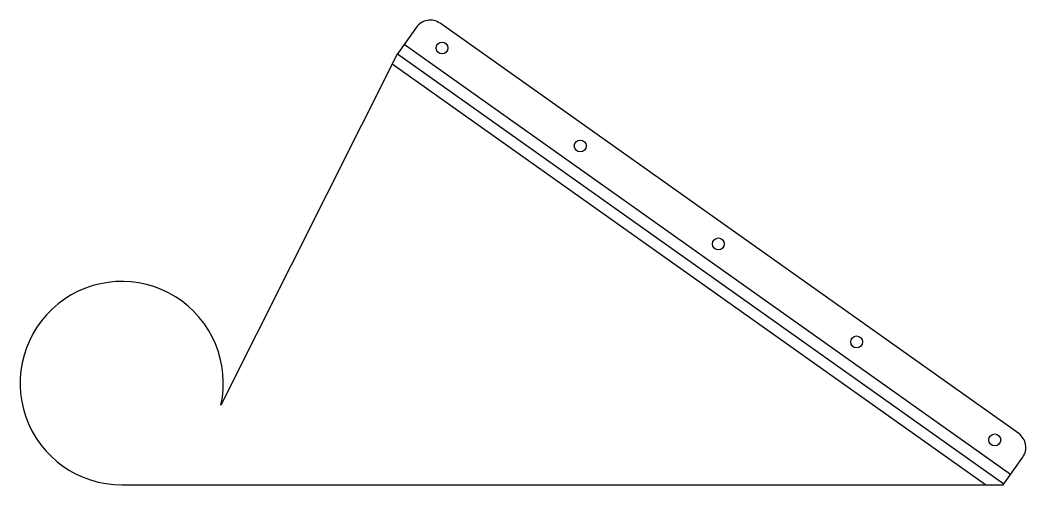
# Model space of a CAD drawing. Header units: millimetres. Extents: x -30 to 267, y 0 to 137.
import ezdxf

# ---------------------------------------------------------------- set-up
doc = ezdxf.new("R2010")
doc.units = ezdxf.units.MM

msp = doc.modelspace()

# ---------------------------------------------------------------- linework, layer by layer
at = {"layer": 'BEND'}
msp.add_line((81.47, 127.14), (260.51, 0.32), dxfattribs=at)
at = {"layer": 'BEND_EXTENT'}
for p, q in [((262.47, 3.09), (83.43, 129.9)), ((255.09, 0), (79.88, 124.1))]:
    msp.add_line(p, q, dxfattribs=at)
at = {"layer": 'INTERIOR_PROFILES'}
for centre in [(94.59, 128.87), (135.39, 99.97), (176.19, 71.07), (217, 42.17), (257.8, 13.27)]:
    msp.add_circle(centre, 1.75, dxfattribs=at)
at = {"layer": 'OUTER_PROFILES'}
msp.add_lwpolyline([(266.06, 8.16, 0.414214), (264.87, 15.13), (94, 136.17, 0.414214), (87.03, 134.97), (81.25, 126.81), (29.29, 23.5, 2.844142), (0, 0), (260.28, 0)], format="xyb", close=True, dxfattribs=at)

doc.saveas('drawing.dxf')
